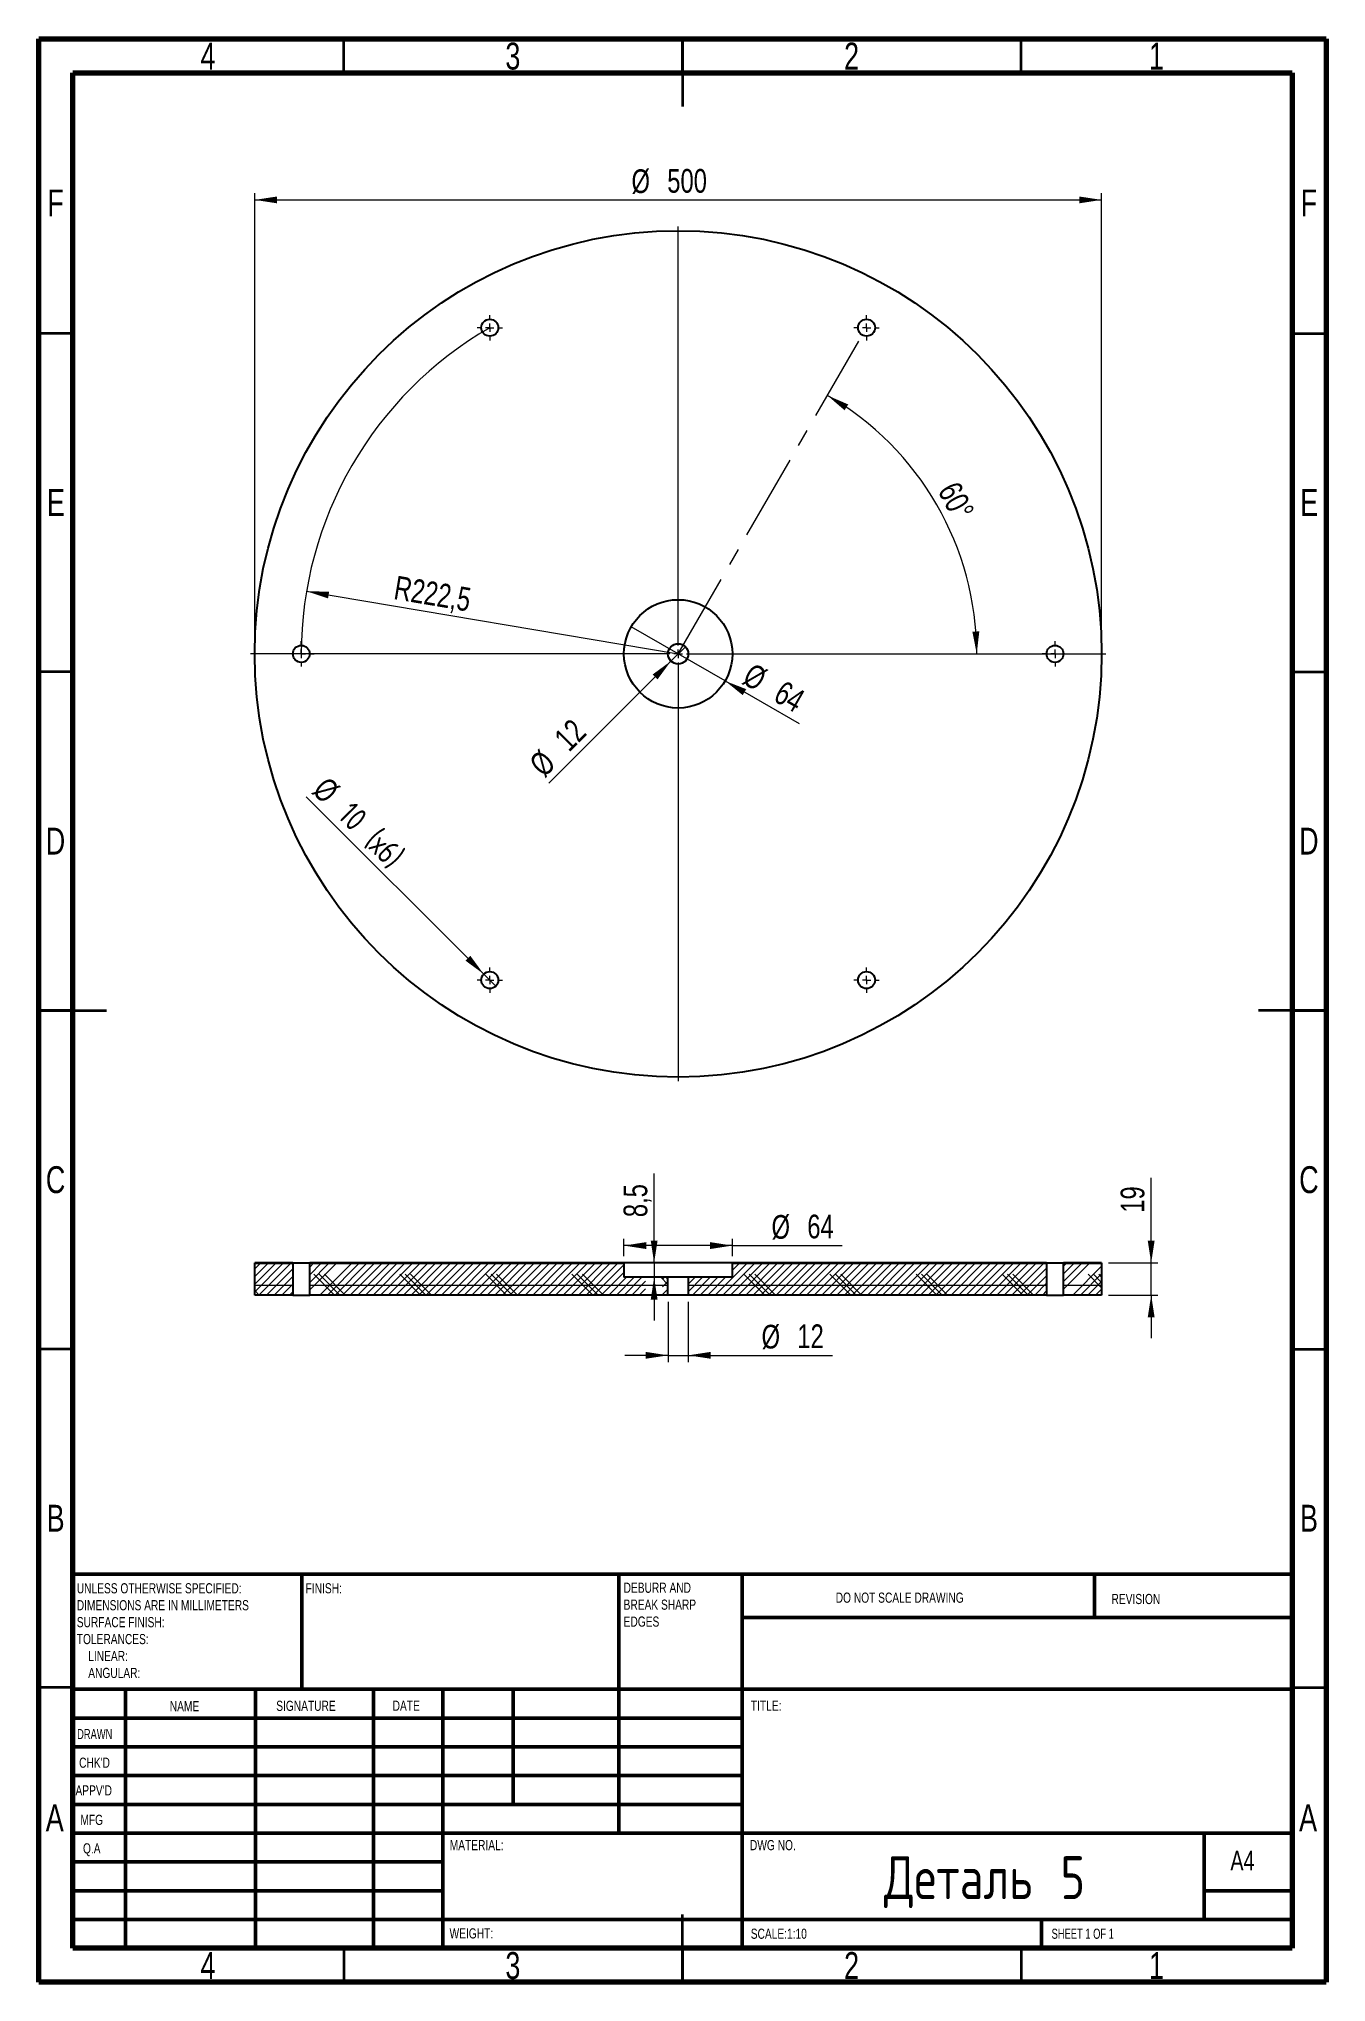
# Model space of a CAD drawing. Header units: millimetres. Extents: x 15 to 205, y 5 to 292.
import ezdxf

# ---------------------------------------------------------------- set-up
doc = ezdxf.new("R2010")
doc.units = ezdxf.units.MM
doc.linetypes.add('CENTERX2', pattern=[20.32, 12.7, -2.54, 2.54, -2.54])
doc.styles.add('SLDTEXTSTYLE0', font='TXT', dxfattribs={"width": 0.75})
doc.styles.add('SLDTEXTSTYLE1', font='TXT', dxfattribs={"width": 0.686449})
doc.styles.add('SLDTEXTSTYLE2', font='TXT', dxfattribs={"width": 0.6875})
doc.styles.add('SLDTEXTSTYLE3', font='TXT', dxfattribs={"width": 0.75, "bigfont": 'bigfont'})
doc.dimstyles.new('SLDDIMSTYLE0', dxfattribs={"dimtxt": 3.5, "dimasz": 3.302, "dimexe": 0, "dimexo": 0.0625, "dimgap": 0.875, "dimtad": 1, "dimdec": 1, "dimlfac": 4, "dimrnd": 1e-09, "dimzin": 12, "dimdsep": 46, "dimtxsty": 'SLDTEXTSTYLE0', "dimsah": 1, "dimcen": 0, "dimadec": 0, "dimazin": 3, "dimtfac": 1, "dimtdec": 1, "dimtofl": 0, "dimtmove": 0, "dimatfit": 3, "dimfxl": 1, "dimfrac": 2, "dimtolj": 1, "dimtzin": 12, "dimarcsym": 0})
doc.dimstyles.new('SLDDIMSTYLE1', dxfattribs={"dimtxt": 3.5, "dimasz": 3.302, "dimexe": 0, "dimexo": 0.0625, "dimgap": 0.875, "dimtad": 1, "dimdec": 4, "dimlfac": 4, "dimzin": 12, "dimdsep": 46, "dimtxsty": 'SLDTEXTSTYLE0', "dimsah": 1, "dimcen": 0.09, "dimazin": 3, "dimtfac": 1, "dimtofl": 0, "dimtmove": 0, "dimatfit": 3, "dimfxl": 1, "dimfrac": 2, "dimtolj": 1, "dimtzin": 12, "dimarcsym": 0})
doc.dimstyles.new('SLDDIMSTYLE2', dxfattribs={"dimtxt": 3.5, "dimasz": 3.302, "dimexe": 0, "dimexo": 0.0625, "dimgap": 0.875, "dimtad": 1, "dimdec": 0, "dimlfac": 4, "dimrnd": 1e-09, "dimzin": 12, "dimdsep": 46, "dimtxsty": 'SLDTEXTSTYLE0', "dimblk1": 'NONE', "dimsah": 1, "dimcen": 0, "dimadec": 0, "dimazin": 3, "dimtfac": 1, "dimtdec": 0, "dimtmove": 0, "dimatfit": 3, "dimldrblk": 'NONE', "dimfxl": 1, "dimfrac": 2, "dimtolj": 1, "dimtzin": 12, "dimarcsym": 0})
doc.dimstyles.new('SLDDIMSTYLE3', dxfattribs={"dimtxt": 3.5, "dimasz": 3.302, "dimexe": 0, "dimexo": 0.0625, "dimgap": 0.875, "dimtad": 1, "dimdec": 0, "dimlfac": 4, "dimrnd": 1e-09, "dimzin": 12, "dimdsep": 46, "dimtxsty": 'SLDTEXTSTYLE0', "dimsah": 1, "dimcen": 0.09, "dimadec": 0, "dimazin": 3, "dimtfac": 1, "dimtofl": 0, "dimtmove": 0, "dimatfit": 3, "dimfxl": 1, "dimfrac": 2, "dimtolj": 1, "dimtzin": 12, "dimarcsym": 0})
doc.dimstyles.new('SLDDIMSTYLE4', dxfattribs={"dimtxt": 3.5, "dimasz": 3.302, "dimexe": 0, "dimexo": 0.0625, "dimgap": 0.875, "dimtad": 1, "dimdec": 0, "dimlfac": 4, "dimrnd": 1e-09, "dimzin": 12, "dimdsep": 46, "dimtxsty": 'SLDTEXTSTYLE0', "dimsah": 1, "dimcen": 0.09, "dimadec": 0, "dimazin": 3, "dimtfac": 1, "dimtdec": 0, "dimtmove": 0, "dimatfit": 0, "dimfxl": 1, "dimfrac": 2, "dimtolj": 1, "dimtzin": 12, "dimarcsym": 0})
doc.dimstyles.new('SLDDIMSTYLE5', dxfattribs={"dimtxt": 3.5, "dimasz": 3.302, "dimexe": 0, "dimexo": 0.0625, "dimgap": 0.875, "dimtad": 1, "dimdec": 1, "dimlfac": 4, "dimrnd": 1e-09, "dimzin": 12, "dimdsep": 46, "dimtxsty": 'SLDTEXTSTYLE0', "dimsah": 1, "dimcen": 0.09, "dimadec": 0, "dimazin": 3, "dimtfac": 1, "dimtdec": 1, "dimtmove": 0, "dimatfit": 0, "dimfxl": 1, "dimfrac": 2, "dimtolj": 1, "dimtzin": 12, "dimarcsym": 0})
doc.dimstyles.new('SLDDIMSTYLE6', dxfattribs={"dimtxt": 3.5, "dimasz": 3.302, "dimexe": 0, "dimexo": 0.0625, "dimgap": 0.875, "dimtad": 1, "dimdec": 0, "dimlfac": 4, "dimrnd": 1e-09, "dimzin": 12, "dimdsep": 46, "dimtxsty": 'SLDTEXTSTYLE0', "dimsah": 1, "dimcen": 0.09, "dimadec": 0, "dimazin": 3, "dimtfac": 1, "dimtmove": 0, "dimatfit": 0, "dimfxl": 1, "dimfrac": 2, "dimtolj": 1, "dimtzin": 12, "dimarcsym": 0})
doc.dimstyles.new('SLDDIMSTYLE7', dxfattribs={"dimtxt": 3.5, "dimasz": 3.302, "dimexe": 0, "dimexo": 0.0625, "dimgap": 0.875, "dimtad": 1, "dimdec": 0, "dimlfac": 4, "dimrnd": 1e-09, "dimzin": 12, "dimdsep": 46, "dimtxsty": 'SLDTEXTSTYLE0', "dimsah": 1, "dimcen": 0.09, "dimadec": 0, "dimazin": 3, "dimtfac": 1, "dimtdec": 0, "dimtofl": 0, "dimtmove": 0, "dimatfit": 3, "dimfxl": 1, "dimfrac": 2, "dimtolj": 1, "dimtzin": 12, "dimarcsym": 0})
pattern_1 = [(0, (0, 0), (0, 3.175), []), (135, (1.5875, -1.5875), (-6.35, -6.35), [4.49013, -4.49013]), (135, (2.381, -1.5875), (-6.35, -6.35), [4.49013, -4.49013]), (135, (3.175, -1.5875), (-6.35, -6.35), [4.49013, -4.49013])]

# ---------------------------------------------------------------- blocks, each defined once
blk = doc.blocks.new('SW_NOTE_0')
at = {"color": 0, "linetype": 'Continuous', "lineweight": 0, "char_height": 1.5, "attachment_point": 1, "style": 'SLDTEXTSTYLE0'}
for s, insert in [('UNLESS OTHERWISE SPECIFIED:', (0, 1.93)), ('DIMENSIONS ARE IN MILLIMETERS', (0, -0.57)), ('TOLERANCES:', (0, -5.57)), ('SURFACE FINISH:', (0, -3.07)), ('LINEAR:', (1.69, -8.07)), ('ANGULAR:', (1.69, -10.57))]:
    blk.add_mtext(s, dxfattribs=dict(at, insert=insert))
blk = doc.blocks.new('SW_NOTE_0_1')
at = {"color": 0, "linetype": 'Continuous', "lineweight": 0, "char_height": 1.5, "attachment_point": 1, "style": 'SLDTEXTSTYLE0'}
for s, insert in [('DEBURR AND', (0, 1.93)), ('BREAK SHARP', (0, -0.57)), ('EDGES', (0, -3.07))]:
    blk.add_mtext(s, dxfattribs=dict(at, insert=insert))
blk = doc.blocks.new('_D')
at = {"color": 7, "linetype": 'Continuous', "lineweight": 0}
blk.add_line((54.51, 210.41), (109.36, 201.17), dxfattribs=at)
at = {"color": 7, "linetype": 'Continuous', "lineweight": 18}
blk.add_solid([(54.51, 210.41), (57.68, 209.36), (57.85, 210.36)], dxfattribs=at)
at = {"color": 7, "linetype": 'Continuous', "lineweight": 18, "insert": (67.82, 212.74), "char_height": 3.5, "attachment_point": 1, "rotation": 350.4347, "style": 'SLDTEXTSTYLE0'}
blk.add_mtext('R222,5', dxfattribs=at)
blk = doc.blocks.new('_D_1')
at = {"color": 7, "linetype": 'Continuous', "lineweight": 18}
blk.add_arc((109.36, 201.17), 44.07, 0, 60, dxfattribs=at)
for points in [[(131.39, 239.33), (133.92, 237.15), (134.46, 238.01)], [(153.43, 201.17), (153.81, 204.49), (152.79, 204.45)]]:
    blk.add_solid(points, dxfattribs=at)
at = {"color": 7, "linetype": 'Continuous', "lineweight": 18, "insert": (150.71, 226.91), "char_height": 3.5, "attachment_point": 1, "rotation": 297.7568, "style": 'SLDTEXTSTYLE0'}
blk.add_mtext('60°', dxfattribs=at)
blk = doc.blocks.new('_D_2')
at = {"color": 7, "linetype": 'Continuous', "lineweight": 0}
for q in [(102.43, 205.17), (127.2, 190.87)]:
    blk.add_line((116.29, 197.17), q, dxfattribs=at)
at = {"color": 7, "linetype": 'Continuous', "lineweight": 18}
blk.add_solid([(116.29, 197.17), (118.89, 195.08), (119.4, 195.96)], dxfattribs=at)
at = {"color": 7, "linetype": 'Continuous', "lineweight": 18, "char_height": 3.5, "attachment_point": 1, "rotation": 330, "style": 'SLDTEXTSTYLE0'}
for s, insert in [('%%c', (120.38, 199.96)), ('64', (124.98, 197.37))]:
    blk.add_mtext(s, dxfattribs=dict(at, insert=insert))
blk = doc.blocks.new('_None')
blk = doc.blocks.new('_D_3')
at = {"color": 7, "linetype": 'Continuous', "lineweight": 0}
for p, q in [((46.86, 202.17), (46.86, 269.22)), ((46.86, 268.22), (171.86, 268.22)), ((171.86, 202.17), (171.86, 269.22))]:
    blk.add_line(p, q, dxfattribs=at)
at = {"color": 7, "linetype": 'Continuous', "lineweight": 18}
for points in [[(46.86, 268.22), (50.16, 267.71), (50.16, 268.72)], [(171.86, 268.22), (168.56, 268.72), (168.56, 267.71)]]:
    blk.add_solid(points, dxfattribs=at)
at = {"color": 7, "linetype": 'Continuous', "lineweight": 18, "char_height": 3.5, "attachment_point": 1, "style": 'SLDTEXTSTYLE0'}
for s, insert in [('%%c', (102.47, 272.73)), ('500', (107.75, 272.78))]:
    blk.add_mtext(s, dxfattribs=dict(at, insert=insert))
blk = doc.blocks.new('_D_4')
at = {"color": 7, "linetype": 'Continuous', "lineweight": 0}
for q in [(110.42, 202.23), (90.28, 182.09)]:
    blk.add_line((108.3, 200.11), q, dxfattribs=at)
at = {"color": 7, "linetype": 'Continuous', "lineweight": 18}
blk.add_solid([(108.3, 200.11), (105.6, 198.13), (106.32, 197.41)], dxfattribs=at)
at = {"color": 7, "linetype": 'Continuous', "lineweight": 18, "char_height": 3.5, "attachment_point": 1, "rotation": 45, "style": 'SLDTEXTSTYLE0'}
for s, insert in [('12', (90.8, 189.04)), ('%%c', (87.11, 185.27))]:
    blk.add_mtext(s, dxfattribs=dict(at, insert=insert))
blk = doc.blocks.new('_D_5')
at = {"color": 7, "linetype": 'Continuous', "lineweight": 0}
for q in [(54.47, 180.07), (82.43, 152.11)]:
    blk.add_line((80.66, 153.88), q, dxfattribs=at)
at = {"color": 7, "linetype": 'Continuous', "lineweight": 18}
blk.add_solid([(80.66, 153.88), (78.69, 156.57), (77.97, 155.86)], dxfattribs=at)
at = {"color": 7, "linetype": 'Continuous', "lineweight": 18, "char_height": 3.5, "attachment_point": 1, "rotation": 315}
for s, insert, style in [('%%c', (57.66, 183.25), 'SLDTEXTSTYLE0'), ('10 (х6)', (61.43, 179.55), 'SLDTEXTSTYLE3')]:
    blk.add_mtext(s, dxfattribs=dict(at, insert=insert, style=style))
blk = doc.blocks.new('SW_CENTERMARKSYMBOL_0')
at = {"color": 0, "linetype": 'Continuous', "lineweight": 18}
for p, q in [((0, 1.25), (0, 63.125)), ((-1.25, 0), (-63.125, 0)), ((0, 0), (-0.625, 0)), ((0, 0), (0, 0.625)), ((0, 0), (0, -0.625)), ((0, 0), (0.625, 0)), ((1.25, 0), (63.125, 0)), ((0, -1.25), (0, -63.125))]:
    blk.add_line(p, q, dxfattribs=at)
blk = doc.blocks.new('SW_CENTERMARKSYMBOL_1')
at = {"color": 0, "linetype": 'Continuous', "lineweight": 18}
for p, q in [((-1.25, 0), (-1.875, 0)), ((0, 0), (-0.625, 0)), ((0, 1.25), (0, 1.875)), ((0, 0), (0, 0.625)), ((0, 0), (0, -0.625)), ((0, 0), (0.625, 0)), ((1.25, 0), (1.875, 0)), ((0, -1.25), (0, -1.875))]:
    blk.add_line(p, q, dxfattribs=at)
blk = doc.blocks.new('SW_CENTERMARKSYMBOL_2')
at = {"color": 0, "linetype": 'Continuous', "lineweight": 18}
for p, q in [((-1.25, 0), (-1.875, 0)), ((0, 0), (-0.625, 0)), ((0, 1.25), (0, 1.875)), ((0, 0), (0, 0.625)), ((0, 0), (0, -0.625)), ((0, 0), (0.625, 0)), ((1.25, 0), (1.875, 0)), ((0, -1.25), (0, -1.875))]:
    blk.add_line(p, q, dxfattribs=at)
blk = doc.blocks.new('SW_CENTERMARKSYMBOL_3')
at = {"color": 0, "linetype": 'Continuous', "lineweight": 18}
for p, q in [((-1.25, 0), (-1.875, 0)), ((0, 0), (-0.625, 0)), ((0, 1.25), (0, 1.875)), ((0, 0), (0, 0.625)), ((0, 0), (0, -0.625)), ((0, 0), (0.625, 0)), ((1.25, 0), (1.875, 0)), ((0, -1.25), (0, -1.875))]:
    blk.add_line(p, q, dxfattribs=at)
blk = doc.blocks.new('SW_CENTERMARKSYMBOL_4')
at = {"color": 0, "linetype": 'Continuous', "lineweight": 18}
for p, q in [((-1.25, 0), (-1.875, 0)), ((0, 0), (-0.625, 0)), ((0, 1.25), (0, 1.875)), ((0, 0), (0, 0.625)), ((0, 0), (0, -0.625)), ((0, 0), (0.625, 0)), ((1.25, 0), (1.875, 0)), ((0, -1.25), (0, -1.875))]:
    blk.add_line(p, q, dxfattribs=at)
blk = doc.blocks.new('SW_CENTERMARKSYMBOL_5')
at = {"color": 0, "linetype": 'Continuous', "lineweight": 18}
for p, q in [((-1.25, 0), (-1.875, 0)), ((0, 0), (-0.625, 0)), ((0, 1.25), (0, 1.875)), ((0, 0), (0, 0.625)), ((0, 0), (0, -0.625)), ((0, 0), (0.625, 0)), ((1.25, 0), (1.875, 0)), ((0, -1.25), (0, -1.875))]:
    blk.add_line(p, q, dxfattribs=at)
blk = doc.blocks.new('SW_CENTERMARKSYMBOL_6')
at = {"color": 0, "linetype": 'Continuous', "lineweight": 18}
for p, q in [((-1.25, 0), (-1.875, 0)), ((0, 0), (-0.625, 0)), ((0, 1.25), (0, 1.875)), ((0, 0), (0, 0.625)), ((0, 0), (0, -0.625)), ((0, 0), (0.625, 0)), ((1.25, 0), (1.875, 0)), ((0, -1.25), (0, -1.875))]:
    blk.add_line(p, q, dxfattribs=at)
blk = doc.blocks.new('SW_HATCH_0')
at = {"color": 0, "linetype": 'Continuous', "lineweight": 0}
for p, q in [((0, 0), (-0.89, -0.89)), ((1.12, 0), (-0.89, -2.01)), ((2.25, 0), (-0.89, -3.14)), ((3.37, 0), (-0.89, -4.26)), ((4.49, 0), (-0.26, -4.75)), ((4.73, -0.88), (0.86, -4.75)), ((4.73, -2), (1.99, -4.75)), ((4.73, -3.12), (3.11, -4.75)), ((4.73, -4.25), (4.23, -4.75))]:
    blk.add_line(p, q, dxfattribs=at)
blk = doc.blocks.new('SW_HATCH_1')
at = {"color": 0, "linetype": 'Continuous', "lineweight": 0}
for p, q in [((0, 0), (-0.62, -0.62)), ((1.12, 0), (-0.62, -1.75)), ((2.25, 0), (-0.62, -2.87)), ((3.37, 0), (-0.62, -3.99)), ((5.61, 0), (0.86, -4.75)), ((6.74, 0), (1.99, -4.75)), ((7.86, 0), (3.11, -4.75)), ((8.98, 0), (4.23, -4.75)), ((10.1, 0), (5.35, -4.75)), ((11.23, 0), (6.48, -4.75)), ((12.35, 0), (7.6, -4.75)), ((13.47, 0), (8.72, -4.75)), ((14.59, 0), (9.84, -4.75)), ((15.72, 0), (10.97, -4.75)), ((16.84, 0), (12.09, -4.75)), ((17.96, 0), (13.21, -4.75)), ((19.08, 0), (14.33, -4.75)), ((20.21, 0), (15.46, -4.75)), ((21.33, 0), (16.58, -4.75)), ((22.45, 0), (17.7, -4.75)), ((23.57, 0), (18.82, -4.75)), ((24.7, 0), (19.95, -4.75)), ((25.82, 0), (21.07, -4.75)), ((26.94, 0), (22.19, -4.75)), ((28.06, 0), (23.31, -4.75)), ((29.19, 0), (24.44, -4.75)), ((30.31, 0), (25.56, -4.75)), ((31.43, 0), (26.68, -4.75)), ((32.55, 0), (27.8, -4.75)), ((33.68, 0), (28.93, -4.75)), ((34.8, 0), (30.05, -4.75)), ((35.92, 0), (31.17, -4.75)), ((37.04, 0), (32.29, -4.75)), ((38.17, 0), (33.42, -4.75)), ((39.29, 0), (34.54, -4.75)), ((40.41, 0), (35.66, -4.75)), ((41.53, 0), (36.78, -4.75)), ((42.66, 0), (37.91, -4.75)), ((43.78, 0), (39.03, -4.75)), ((44.9, 0), (40.15, -4.75)), ((45.75, -0.27), (41.27, -4.75)), ((45.75, -1.39), (42.4, -4.75)), ((46.14, -2.12), (43.52, -4.75)), ((47.27, -2.12), (44.64, -4.75)), ((48.39, -2.12), (45.76, -4.75)), ((48.95, -2.69), (46.89, -4.75)), ((51.76, -2.12), (51.46, -2.42)), ((52.25, -2.75), (51.46, -3.54)), ((48.95, -3.81), (48.01, -4.75)), ((52.25, -3.88), (51.46, -4.66))]:
    blk.add_line(p, q, dxfattribs=at)
blk = doc.blocks.new('SW_HATCH_2')
at = {"color": 0, "linetype": 'Continuous', "lineweight": 0}
for p, q in [((0, 0), (-1, -1)), ((1.12, 0), (-1, -2.12)), ((2.25, 0), (-0.38, -2.62)), ((3.37, 0), (0.74, -2.62)), ((4.49, 0), (1.87, -2.62)), ((7.74, 2.12), (2.99, -2.62)), ((8.86, 2.12), (4.11, -2.62)), ((9.98, 2.12), (5.23, -2.62)), ((6.62, 2.12), (5.5, 1.01)), ((11.11, 2.12), (6.36, -2.62)), ((12.23, 2.12), (7.48, -2.62)), ((13.35, 2.12), (8.6, -2.62)), ((14.47, 2.12), (9.72, -2.62)), ((15.6, 2.12), (10.85, -2.62)), ((16.72, 2.12), (11.97, -2.62)), ((17.84, 2.12), (13.09, -2.62)), ((18.96, 2.12), (14.21, -2.62)), ((20.09, 2.12), (15.34, -2.62)), ((21.21, 2.12), (16.46, -2.62)), ((22.33, 2.12), (17.58, -2.62)), ((23.45, 2.12), (18.7, -2.62)), ((24.58, 2.12), (19.83, -2.62)), ((25.7, 2.12), (20.95, -2.62)), ((26.82, 2.12), (22.07, -2.62)), ((27.94, 2.12), (23.19, -2.62)), ((29.07, 2.12), (24.32, -2.62)), ((30.19, 2.12), (25.44, -2.62)), ((31.31, 2.12), (26.56, -2.62)), ((32.43, 2.12), (27.68, -2.62)), ((33.56, 2.12), (28.81, -2.62)), ((34.68, 2.12), (29.93, -2.62)), ((35.8, 2.12), (31.05, -2.62)), ((36.92, 2.12), (32.17, -2.62)), ((38.05, 2.12), (33.3, -2.62)), ((39.17, 2.12), (34.42, -2.62)), ((40.29, 2.12), (35.54, -2.62)), ((41.41, 2.12), (36.66, -2.62)), ((42.54, 2.12), (37.79, -2.62)), ((43.66, 2.12), (38.91, -2.62)), ((44.78, 2.12), (40.03, -2.62)), ((45.9, 2.12), (41.15, -2.62)), ((47.03, 2.12), (42.28, -2.62)), ((48.15, 2.12), (43.4, -2.62)), ((49.27, 2.12), (44.52, -2.62)), ((50.39, 2.12), (45.64, -2.62)), ((51.52, 2.12), (46.77, -2.62)), ((51.88, 1.37), (47.89, -2.62)), ((51.88, 0.24), (49.01, -2.62)), ((51.88, -0.88), (50.13, -2.62)), ((51.88, -2), (51.26, -2.62))]:
    blk.add_line(p, q, dxfattribs=at)
blk = doc.blocks.new('SW_HATCH_3')
at = {"color": 0, "linetype": 'Continuous', "lineweight": 0}
for p, q in [((0, 0), (-0.5, -0.5)), ((1.12, 0), (-0.5, -1.63)), ((2.25, 0), (-0.5, -2.75)), ((3.37, 0), (-0.5, -3.87)), ((5.12, -0.49), (0.86, -4.75)), ((5.12, -1.61), (1.99, -4.75)), ((5.12, -2.74), (3.11, -4.75)), ((5.12, -3.86), (4.23, -4.75))]:
    blk.add_line(p, q, dxfattribs=at)
blk = doc.blocks.new('_D_6')
at = {"color": 7, "linetype": 'Continuous', "lineweight": 0}
for p, q in [((179.18, 111.22), (179.18, 123.8)), ((172.86, 111.22), (180.18, 111.22)), ((179.18, 106.47), (179.18, 111.22)), ((172.86, 106.47), (180.18, 106.47)), ((179.18, 106.47), (179.18, 100.12))]:
    blk.add_line(p, q, dxfattribs=at)
at = {"color": 7, "linetype": 'Continuous', "lineweight": 18}
for points in [[(179.18, 111.22), (179.69, 114.52), (178.67, 114.52)], [(179.18, 106.47), (178.67, 103.17), (179.69, 103.17)]]:
    blk.add_solid(points, dxfattribs=at)
at = {"color": 7, "linetype": 'Continuous', "lineweight": 18, "insert": (174.67, 118.63), "char_height": 3.5, "attachment_point": 1, "rotation": 90, "style": 'SLDTEXTSTYLE0'}
blk.add_mtext('19', dxfattribs=at)
blk = doc.blocks.new('_D_7')
at = {"color": 7, "linetype": 'Continuous', "lineweight": 0}
for p, q in [((105.81, 111.22), (105.81, 124.45)), ((102.36, 111.22), (106.81, 111.22)), ((105.81, 111.22), (105.81, 109.09)), ((105.81, 109.09), (105.81, 102.74))]:
    blk.add_line(p, q, dxfattribs=at)
at = {"color": 7, "linetype": 'Continuous', "lineweight": 18}
for points in [[(105.81, 111.22), (106.32, 114.52), (105.31, 114.52)], [(105.81, 109.09), (105.31, 105.79), (106.32, 105.79)]]:
    blk.add_solid(points, dxfattribs=at)
at = {"color": 7, "linetype": 'Continuous', "lineweight": 18, "insert": (101.3, 117.98), "char_height": 3.5, "attachment_point": 1, "rotation": 90, "style": 'SLDTEXTSTYLE0'}
blk.add_mtext('8,5', dxfattribs=at)
blk = doc.blocks.new('_D_8')
at = {"color": 7, "linetype": 'Continuous', "lineweight": 0}
for p, q in [((107.86, 105.47), (107.86, 96.57)), ((110.86, 105.47), (110.86, 96.57)), ((107.86, 97.57), (101.51, 97.57)), ((107.86, 97.57), (110.86, 97.57)), ((110.86, 97.57), (132.13, 97.57))]:
    blk.add_line(p, q, dxfattribs=at)
at = {"color": 7, "linetype": 'Continuous', "lineweight": 18}
for points in [[(107.86, 97.57), (104.56, 98.08), (104.56, 97.07)], [(110.86, 97.57), (114.16, 97.07), (114.16, 98.08)]]:
    blk.add_solid(points, dxfattribs=at)
at = {"color": 7, "linetype": 'Continuous', "lineweight": 18, "char_height": 3.5, "attachment_point": 1, "style": 'SLDTEXTSTYLE0'}
for s, insert in [('%%c', (121.67, 102.08)), ('12', (126.95, 102.14))]:
    blk.add_mtext(s, dxfattribs=dict(at, insert=insert))
blk = doc.blocks.new('_D_9')
at = {"color": 7, "linetype": 'Continuous', "lineweight": 0}
for p, q in [((101.36, 112.22), (101.36, 114.78)), ((117.36, 113.78), (101.36, 113.78)), ((117.36, 112.22), (117.36, 114.78)), ((117.36, 113.78), (133.59, 113.78))]:
    blk.add_line(p, q, dxfattribs=at)
at = {"color": 7, "linetype": 'Continuous', "lineweight": 18}
for points in [[(101.36, 113.78), (104.66, 113.27), (104.66, 114.29)], [(117.36, 113.78), (114.06, 114.29), (114.06, 113.27)]]:
    blk.add_solid(points, dxfattribs=at)
at = {"color": 7, "linetype": 'Continuous', "lineweight": 18, "char_height": 3.5, "attachment_point": 1, "style": 'SLDTEXTSTYLE0'}
for s, insert in [('%%c', (123.14, 118.29)), ('64', (128.42, 118.35))]:
    blk.add_mtext(s, dxfattribs=dict(at, insert=insert))

msp = doc.modelspace()

# ---------------------------------------------------------------- hatches: boundary and pattern name
at = {"linetype": 'Continuous', "lineweight": 18}
h = msp.add_hatch(dxfattribs=at)
h.set_pattern_fill('CORK', style=0)
h.set_pattern_definition(pattern_1)
h.paths.add_polyline_path([(46.858849, 106.467617), (52.483849, 106.467617), (52.483849, 111.217617), (46.858849, 111.217617)], flags=0)
h = msp.add_hatch(dxfattribs=at)
h.set_pattern_fill('CORK', style=0)
h.set_pattern_definition(pattern_1)
h.paths.add_polyline_path([(101.358849, 111.217617), (54.983849, 111.217617), (54.983849, 106.467617), (107.858849, 106.467617), (107.858849, 109.092617), (101.358849, 109.092617)], flags=0)
h = msp.add_hatch(dxfattribs=at)
h.set_pattern_fill('CORK', style=0)
h.set_pattern_definition(pattern_1)
h.paths.add_polyline_path([(117.358849, 109.092617), (110.858849, 109.092617), (110.858849, 106.467617), (163.733849, 106.467617), (163.733849, 111.217617), (117.358849, 111.217617)], flags=0)
h = msp.add_hatch(dxfattribs=at)
h.set_pattern_fill('CORK', style=0)
h.set_pattern_definition(pattern_1)
h.paths.add_polyline_path([(171.858849, 111.217617), (166.233849, 111.217617), (166.233849, 106.467617), (171.858849, 106.467617)], flags=0)

# ---------------------------------------------------------------- linework, layer by layer
at = {"color": 7, "linetype": 'Continuous', "lineweight": 70}
for p, q in [((15, 5), (15, 292)), ((15, 292), (205, 292)), ((205, 292), (205, 5)), ((20, 10), (20, 287)), ((20, 287), (200, 287)), ((200, 287), (200, 10)), ((200, 10), (20, 10)), ((205, 5), (15, 5))]:
    msp.add_line(p, q, dxfattribs=at)
at = {"color": 7, "linetype": 'Continuous', "lineweight": 35}
for p, q in [((60, 287), (60, 292)), ((110, 292), (110, 282)), ((110, 287), (110, 292)), ((160, 287), (160, 292)), ((20, 248.5), (15, 248.5)), ((200, 248.5), (205, 248.5)), ((20, 198.5), (15, 198.5)), ((200, 198.5), (205, 198.5)), ((15, 148.5), (25, 148.5)), ((20, 148.5), (15, 148.5)), ((205, 148.5), (195, 148.5)), ((200, 148.5), (205, 148.5)), ((20, 98.5), (15, 98.5)), ((200, 98.5), (205, 98.5)), ((20, 48.5), (15, 48.5)), ((200, 48.5), (205, 48.5)), ((110, 5), (110, 15)), ((60, 10), (60, 5)), ((110, 10), (110, 5)), ((160, 10), (160, 5))]:
    msp.add_line(p, q, dxfattribs=at)
at = {"color": 7, "linetype": 'CENTERX2', "lineweight": 18}
msp.add_line((109.358849, 201.169424), (137.171349, 249.342088), dxfattribs=at)
at = {"color": 7, "linetype": 'Continuous', "lineweight": 25}
for p, q in [((46.858849, 106.467617), (46.858849, 111.217617)), ((52.483849, 111.217617), (46.858849, 111.217617)), ((52.483849, 111.217617), (52.483849, 106.467617)), ((52.483849, 111.217617), (54.983849, 111.217617)), ((54.983849, 106.467617), (54.983849, 111.217617)), ((101.358849, 111.217617), (54.983849, 111.217617)), ((101.358849, 111.217617), (101.358849, 109.092617)), ((117.358849, 111.217617), (101.358849, 111.217617)), ((107.858849, 109.092617), (101.358849, 109.092617)), ((107.858849, 106.467617), (107.858849, 109.092617)), ((110.858849, 109.092617), (107.858849, 109.092617)), ((110.858849, 109.092617), (110.858849, 106.467617)), ((117.358849, 109.092617), (110.858849, 109.092617)), ((117.358849, 109.092617), (117.358849, 111.217617)), ((163.733849, 111.217617), (117.358849, 111.217617)), ((163.733849, 111.217617), (163.733849, 106.467617)), ((163.733849, 111.217617), (166.233849, 111.217617)), ((166.233849, 106.467617), (166.233849, 111.217617)), ((171.858849, 111.217617), (166.233849, 111.217617)), ((171.858849, 111.217617), (171.858849, 106.467617)), ((52.483849, 106.467617), (46.858849, 106.467617)), ((52.483849, 106.467617), (54.983849, 106.467617)), ((107.858849, 106.467617), (54.983849, 106.467617)), ((110.858849, 106.467617), (107.858849, 106.467617)), ((163.733849, 106.467617), (110.858849, 106.467617)), ((163.733849, 106.467617), (166.233849, 106.467617)), ((171.858849, 106.467617), (166.233849, 106.467617))]:
    msp.add_line(p, q, dxfattribs=at)
at = {"color": 7, "linetype": 'Continuous', "lineweight": 50}
for p, q in [((20, 65.25), (200, 65.25)), ((20, 65.25), (20, 10)), ((53.8, 48.25), (53.8, 65.25)), ((100.6, 65.25), (100.6, 27)), ((118.8, 65.25), (118.8, 10)), ((170.8, 58.875), (170.8, 65.25)), ((200, 58.875), (118.8, 58.875)), ((200, 48.25), (20, 48.25)), ((27.8, 48.25), (27.8, 10)), ((46.990952, 48.25), (46.990952, 10)), ((64.398926, 48.25), (64.398926, 10)), ((74.6, 10), (74.6, 48.25)), ((85, 31.25), (85, 48.25)), ((118.8, 44), (20, 44)), ((118.8, 39.75), (20, 39.75)), ((118.8, 35.5), (20, 35.5)), ((118.8, 31.25), (20, 31.25)), ((74.6, 27), (20, 27)), ((74.6, 27), (200, 27)), ((187, 14.25), (187, 27)), ((74.6, 22.749928), (20, 22.749928)), ((74.6, 18.5), (20, 18.5)), ((200, 18.5), (187, 18.5)), ((20, 14.25), (200, 14.25)), ((163, 10), (163, 14.25))]:
    msp.add_line(p, q, dxfattribs=at)
at = {"color": 7, "linetype": 'Continuous', "lineweight": 25}
for centre, radius in [((109.358849, 201.169424), 62.5), ((81.546349, 249.342088), 1.25), ((137.171349, 249.342088), 1.25), ((109.358849, 201.169424), 8), ((53.733849, 201.169424), 1.25), ((109.358849, 201.169424), 1.5), ((164.983849, 201.169424), 1.25), ((81.546349, 152.996761), 1.25), ((137.171349, 152.996761), 1.25)]:
    msp.add_circle(centre, radius, dxfattribs=at)
at = {"color": 7, "linetype": 'Continuous', "lineweight": 18}
msp.add_arc((109.358849, 201.169424), 55.625, 120, 180, dxfattribs=at)

# ---------------------------------------------------------------- block references
at = {"color": 7, "linetype": 'Continuous', "lineweight": 0}
for name, p in [('SW_CENTERMARKSYMBOL_0', (109.358849, 201.169424)), ('SW_CENTERMARKSYMBOL_4', (81.546349, 249.342088)), ('SW_CENTERMARKSYMBOL_2', (137.171349, 249.342088)), ('SW_CENTERMARKSYMBOL_5', (53.733849, 201.169424)), ('SW_CENTERMARKSYMBOL_3', (164.983849, 201.169424)), ('SW_CENTERMARKSYMBOL_6', (81.546349, 152.996761)), ('SW_CENTERMARKSYMBOL_1', (137.171349, 152.996761)), ('SW_HATCH_0', (47.749524, 111.217617)), ('SW_HATCH_1', (55.607248, 111.217617)), ('SW_HATCH_2', (111.853913, 109.092617)), ('SW_HATCH_3', (166.737918, 111.217617)), ('SW_NOTE_0', (20.593669, 61.98737)), ('SW_NOTE_0_1', (101.309216, 62.06949))]:
    msp.add_blockref(name, p, dxfattribs=at)

# ---------------------------------------------------------------- texts
for s, insert, char_height, attachment_point, style in [('4', (39.960037, 291.441827), 3.96875, 2, 'SLDTEXTSTYLE0'), ('3', (84.960037, 291.441827), 3.96875, 2, 'SLDTEXTSTYLE0'), ('2', (134.960037, 291.441827), 3.96875, 2, 'SLDTEXTSTYLE0'), ('1', (179.960037, 291.441827), 3.96875, 2, 'SLDTEXTSTYLE0'), ('F', (17.45774, 269.751779), 3.96875, 2, 'SLDTEXTSTYLE0'), ('F', (202.45774, 269.751779), 3.96875, 2, 'SLDTEXTSTYLE0'), ('E', (17.507809, 225.501779), 3.96875, 2, 'SLDTEXTSTYLE0'), ('E', (202.507809, 225.501779), 3.96875, 2, 'SLDTEXTSTYLE0'), ('D', (17.452687, 175.501779), 3.96875, 2, 'SLDTEXTSTYLE0'), ('D', (202.452687, 175.501779), 3.96875, 2, 'SLDTEXTSTYLE0'), ('C', (17.458659, 125.501779), 3.96875, 2, 'SLDTEXTSTYLE0'), ('C', (202.458659, 125.501779), 3.96875, 2, 'SLDTEXTSTYLE0'), ('B', (17.470602, 75.501779), 3.96875, 2, 'SLDTEXTSTYLE0'), ('B', (202.470602, 75.501779), 3.96875, 2, 'SLDTEXTSTYLE0'), ('FINISH:', (54.371292, 63.919272), 1.5, 1, 'SLDTEXTSTYLE0'), ('DO NOT SCALE DRAWING', (132.614641, 62.532994), 1.5, 1, 'SLDTEXTSTYLE0'), ('REVISION', (173.327582, 62.334909), 1.5, 1, 'SLDTEXTSTYLE0'), ('NAME', (34.322239, 46.501483), 1.5, 1, 'SLDTEXTSTYLE0'), ('SIGNATURE', (50.033588, 46.561756), 1.5, 1, 'SLDTEXTSTYLE0'), ('DATE', (67.214702, 46.576179), 1.5, 1, 'SLDTEXTSTYLE0'), ('TITLE:', (120.090161, 46.576179), 1.5, 1, 'SLDTEXTSTYLE0'), ('DRAWN', (20.643363, 42.384781), 1.5, 1, 'SLDTEXTSTYLE1'), ("CHK'D", (20.939222, 38.161853), 1.5, 1, 'SLDTEXTSTYLE0'), ("APPV'D", (20.401722, 34.065867), 1.5, 1, 'SLDTEXTSTYLE0'), ('A', (17.339688, 31.251779), 3.96875, 2, 'SLDTEXTSTYLE0'), ('MFG', (21.124011, 29.715784), 1.5, 1, 'SLDTEXTSTYLE0'), ('A', (202.339688, 31.251779), 3.96875, 2, 'SLDTEXTSTYLE0'), ('MATERIAL:', (75.645862, 25.986056), 1.5, 1, 'SLDTEXTSTYLE0'), ('DWG NO.', (119.953002, 25.986056), 1.5, 1, 'SLDTEXTSTYLE0'), ('Q.A', (21.509037, 25.504662), 1.5, 1, 'SLDTEXTSTYLE0'), ('Деталь 5', (154.574852, 23.606911), 6.35, 2, 'SLDTEXTSTYLE3'), ('A4', (190.871156, 24.406389), 2.9104167, 1, 'SLDTEXTSTYLE0'), ('WEIGHT:', (75.617811, 12.949312), 1.4986, 1, 'SLDTEXTSTYLE0'), ('SCALE:1:10', (120.073966, 12.900087), 1.5, 1, 'SLDTEXTSTYLE0'), ('SHEET 1 OF 1', (164.478294, 12.900087), 1.5, 1, 'SLDTEXTSTYLE2'), ('4', (39.960037, 9.441827), 3.96875, 2, 'SLDTEXTSTYLE0'), ('3', (84.960037, 9.441827), 3.96875, 2, 'SLDTEXTSTYLE0'), ('2', (134.960037, 9.441827), 3.96875, 2, 'SLDTEXTSTYLE0'), ('1', (179.960037, 9.441827), 3.96875, 2, 'SLDTEXTSTYLE0')]:
    msp.add_mtext(s, dxfattribs=dict(at, insert=insert, char_height=char_height, attachment_point=attachment_point, style=style))

# ---------------------------------------------------------------- dimensions: what is measured, and where the dimension line sits
at = {"color": 7, "linetype": 'Continuous', "lineweight": 18}
for base, p1, p2, dimstyle, picture, middle in [((171.858849, 268.215581), (46.858849, 201.169424), (171.858849, 201.169424), 'SLDDIMSTYLE3', '_D_3', (108.98835, 268.215581)), ((101.358849, 113.781505), (117.358849, 111.217617), (101.358849, 111.217617), 'SLDDIMSTYLE7', '_D_9', (128.363746, 113.781505)), ((110.858849, 97.573233), (107.858849, 106.467617), (110.858849, 106.467617), 'SLDDIMSTYLE6', '_D_8', (126.899773, 97.573233))]:
    dim = msp.add_linear_dim(base=base, p1=p1, p2=p2, text='%%c<>', dimstyle=dimstyle, dxfattribs=at)
    dim.commit()
    dim.dimension.update_dxf_attribs({"geometry": picture, "text_midpoint": middle, "dimtype": 160})
dim = msp.add_angular_dim_2l(base=(147.521775, 223.2028), line1=((172.483849, 201.169424), (46.233849, 201.169424)), line2=((109.358849, 201.169424), (137.171349, 249.342088)), dimstyle='SLDDIMSTYLE1', dxfattribs=at)
dim.commit()
dim.dimension.update_dxf_attribs({"geometry": '_D_1', "text_midpoint": (148.354931, 221.692196), "dimtype": 162})
dim = msp.add_radius_dim(center=(109.358849, 201.169424), mpoint=(54.507212, 210.412722), dimstyle='SLDDIMSTYLE0', dxfattribs=at)
dim.commit()
dim.dimension.update_dxf_attribs({"geometry": '_D', "text_midpoint": (74.098203, 207.111367), "dimtype": 164})
for p1, p2, picture, middle in [((102.430646, 205.169424), (116.287052, 197.169424), '_D_2', (122.889039, 193.357781)), ((110.419509, 202.230085), (108.298189, 200.108764), '_D_4', (93.85175, 185.662325)), ((82.430232, 152.112878), (80.662465, 153.880645), '_D_5', (61.452817, 173.090313))]:
    dim = msp.add_diameter_dim_2p(p1=p1, p2=p2, dimstyle='SLDDIMSTYLE2', dxfattribs=at)
    dim.commit()
    dim.dimension.update_dxf_attribs({"geometry": picture, "text_midpoint": middle, "dimtype": 163})
for base, p1, p2, dimstyle, picture, middle in [((105.814054, 109.092617), (101.358849, 111.217617), (107.858849, 109.092617), 'SLDDIMSTYLE5', '_D_7', (105.814054, 121.217617)), ((179.18191, 111.217617), (171.858849, 106.467617), (171.858849, 111.217617), 'SLDDIMSTYLE4', '_D_6', (179.18191, 121.217617))]:
    dim = msp.add_linear_dim(base=base, p1=p1, p2=p2, angle=90, dimstyle=dimstyle, dxfattribs=at)
    dim.commit()
    dim.dimension.update_dxf_attribs({"geometry": picture, "text_midpoint": middle, "dimtype": 160})

doc.saveas('drawing.dxf')
